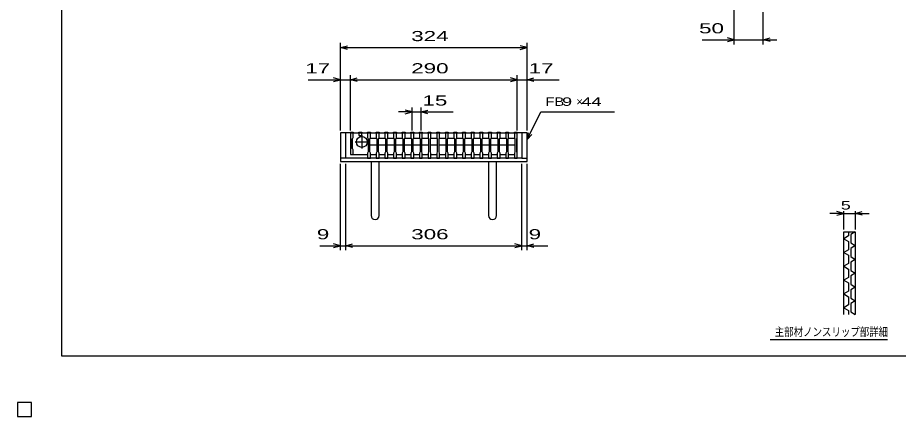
# Model space of a CAD drawing. Units: millimetres, scale not verified. Extents: x -1456 to 1389, y -1026 to 839.
# Drawn here: x -1456 to 74, y -1026 to -333 of the extents above; entities that cross this region are included whole.
import ezdxf
from ezdxf.enums import TextEntityAlignment as Align

# ---------------------------------------------------------------- set-up
doc = ezdxf.new("R2010")
doc.units = ezdxf.units.MM
doc.header["$LTSCALE"] = 8
for name, color, linetype, lineweight in [('0_2', 150, 'Continuous', 25), ('16', 3, 'Continuous', 25), ('19', 6, 'Continuous', 25), ('22', 4, 'Continuous', 25), ('32', 4, 'Continuous', 25)]:
    doc.layers.add(name, color=color, linetype=linetype, lineweight=lineweight)
doc.styles.add('ベクトル', font='')
doc.styles.get('ベクトル').set_extended_font_data('ベクトル')

msp = doc.modelspace()

# ---------------------------------------------------------------- linework, layer by layer
at = {"layer": '0_2'}
for p, q in [((-1379.2, -921.2), (-1379.2, 838.8)), ((1388.8, -921.2), (-1379.2, -921.2))]:
    msp.add_line(p, q, dxfattribs=at)
at = {"layer": '16'}
for p, q in [((-878, -533), (-878, -532.3)), ((-878, -532.3), (-873, -532.3)), ((-878, -533), (-878, -541.5)), ((-873, -533), (-878, -533)), ((-878, -533), (-878, -571)), ((-878, -533), (-588, -533)), ((-874, -533), (-849, -533)), ((-873, -532.3), (-873, -533)), ((-873, -541.5), (-873, -533)), ((-863, -533), (-863, -532.3)), ((-863, -532.3), (-858, -532.3)), ((-863, -533), (-863, -538)), ((-858, -533), (-863, -533)), ((-858, -532.3), (-858, -533)), ((-858, -538), (-858, -533)), ((-848, -533), (-848, -532.3)), ((-848, -532.3), (-843, -532.3)), ((-848, -533), (-848, -541.5)), ((-843, -533), (-848, -533)), ((-843, -532.3), (-843, -533)), ((-843, -541.5), (-843, -533)), ((-833, -533), (-833, -532.3)), ((-833, -532.3), (-828, -532.3)), ((-833, -533), (-833, -541.5)), ((-828, -533), (-833, -533)), ((-828, -532.3), (-828, -533)), ((-828, -541.5), (-828, -533)), ((-818, -533), (-818, -532.3)), ((-818, -532.3), (-813, -532.3)), ((-818, -533), (-818, -541.5)), ((-813, -533), (-818, -533)), ((-813, -532.3), (-813, -533)), ((-813, -541.5), (-813, -533)), ((-803, -533), (-803, -532.3)), ((-803, -532.3), (-798, -532.3)), ((-803, -533), (-803, -541.5)), ((-798, -533), (-803, -533)), ((-798, -532.3), (-798, -533)), ((-798, -541.5), (-798, -533)), ((-788, -533), (-788, -532.3)), ((-788, -532.3), (-783, -532.3)), ((-788, -533), (-788, -541.5)), ((-783, -533), (-788, -533)), ((-783, -532.3), (-783, -533)), ((-783, -541.5), (-783, -533)), ((-773, -533), (-773, -532.3)), ((-773, -532.3), (-768, -532.3)), ((-773, -533), (-773, -541.5)), ((-768, -533), (-773, -533)), ((-768, -532.3), (-768, -533)), ((-768, -541.5), (-768, -533)), ((-758, -533), (-758, -532.3)), ((-758, -532.3), (-753, -532.3)), ((-758, -533), (-758, -541.5)), ((-753, -533), (-758, -533)), ((-753, -532.3), (-753, -533)), ((-753, -541.5), (-753, -533)), ((-743, -533), (-743, -532.3)), ((-743, -532.3), (-738, -532.3)), ((-743, -533), (-743, -541.5)), ((-738, -533), (-743, -533)), ((-738, -532.3), (-738, -533)), ((-738, -541.5), (-738, -533)), ((-728, -533), (-728, -532.3)), ((-728, -532.3), (-723, -532.3)), ((-728, -533), (-728, -541.5)), ((-723, -533), (-728, -533)), ((-723, -532.3), (-723, -533)), ((-723, -541.5), (-723, -533)), ((-713, -533), (-713, -532.3)), ((-713, -532.3), (-708, -532.3)), ((-713, -533), (-713, -541.5)), ((-708, -533), (-713, -533)), ((-708, -532.3), (-708, -533)), ((-708, -541.5), (-708, -533)), ((-698, -533), (-698, -532.3)), ((-698, -532.3), (-693, -532.3)), ((-698, -533), (-698, -541.5)), ((-693, -533), (-698, -533)), ((-693, -532.3), (-693, -533)), ((-693, -541.5), (-693, -533)), ((-683, -533), (-683, -532.3)), ((-683, -532.3), (-678, -532.3)), ((-683, -533), (-683, -541.5)), ((-678, -533), (-683, -533)), ((-678, -532.3), (-678, -533)), ((-678, -541.5), (-678, -533)), ((-668, -533), (-668, -532.3)), ((-668, -532.3), (-663, -532.3)), ((-668, -533), (-668, -541.5)), ((-663, -533), (-668, -533)), ((-663, -532.3), (-663, -533)), ((-663, -541.5), (-663, -533)), ((-653, -533), (-653, -532.3)), ((-653, -532.3), (-648, -532.3)), ((-653, -533), (-653, -541.5)), ((-648, -533), (-653, -533)), ((-648, -532.3), (-648, -533)), ((-648, -541.5), (-648, -533)), ((-638, -533), (-638, -532.3)), ((-638, -532.3), (-633, -532.3)), ((-638, -533), (-638, -541.5)), ((-633, -533), (-638, -533)), ((-633, -532.3), (-633, -533)), ((-633, -541.5), (-633, -533)), ((-623, -533), (-623, -532.3)), ((-623, -532.3), (-618, -532.3)), ((-623, -533), (-623, -541.5)), ((-618, -533), (-623, -533)), ((-618, -532.3), (-618, -533)), ((-618, -541.5), (-618, -533)), ((-608, -533), (-608, -532.3)), ((-608, -532.3), (-603, -532.3)), ((-608, -533), (-608, -541.5)), ((-603, -533), (-608, -533)), ((-603, -532.3), (-603, -533)), ((-603, -541.5), (-603, -533)), ((-593, -533), (-593, -532.3)), ((-593, -532.3), (-588, -532.3)), ((-593, -533), (-593, -541.5)), ((-588, -533), (-593, -533)), ((-588, -532.3), (-588, -533)), ((-588, -541.5), (-588, -533)), ((-588, -571), (-588, -533)), ((-878, -541.5), (-877, -543.5)), ((-877, -543.5), (-877, -560.5)), ((-874, -543.5), (-873, -541.5)), ((-874, -560.5), (-874, -543.5)), ((-869.5, -549), (-846.5, -549)), ((-863, -538), (-858, -538)), ((-858, -537.5), (-858, -560.5)), ((-848, -541.5), (-847, -543.5)), ((-847, -543.5), (-847, -566.5)), ((-844, -543.5), (-843, -541.5)), ((-844, -543.5), (-843, -542.5)), ((-844, -566.5), (-844, -543.5)), ((-843, -542.5), (-833, -542.5)), ((-833, -541.5), (-832, -543.5)), ((-833, -542.5), (-832, -543.5)), ((-832, -543.5), (-832, -566.5)), ((-829, -543.5), (-828, -541.5)), ((-829, -543.5), (-828, -542.5)), ((-829, -566.5), (-829, -543.5)), ((-828, -542.5), (-818, -542.5)), ((-818, -541.5), (-817, -543.5)), ((-818, -542.5), (-817, -543.5)), ((-817, -543.5), (-817, -566.5)), ((-814, -543.5), (-813, -541.5)), ((-814, -543.5), (-813, -542.5)), ((-814, -566.5), (-814, -543.5)), ((-813, -542.5), (-803, -542.5)), ((-803, -541.5), (-802, -543.5)), ((-803, -542.5), (-802, -543.5)), ((-802, -543.5), (-802, -566.5)), ((-799, -543.5), (-798, -541.5)), ((-799, -543.5), (-798, -542.5)), ((-799, -566.5), (-799, -543.5)), ((-798, -542.5), (-788, -542.5)), ((-788, -541.5), (-787, -543.5)), ((-788, -542.5), (-787, -543.5)), ((-787, -543.5), (-787, -566.5)), ((-784, -543.5), (-783, -541.5)), ((-784, -543.5), (-783, -542.5)), ((-784, -566.5), (-784, -543.5)), ((-783, -542.5), (-773, -542.5)), ((-773, -541.5), (-772, -543.5)), ((-773, -542.5), (-772, -543.5)), ((-772, -543.5), (-772, -566.5)), ((-769, -543.5), (-768, -541.5)), ((-769, -543.5), (-768, -542.5)), ((-769, -566.5), (-769, -543.5)), ((-768, -542.5), (-758, -542.5)), ((-758, -541.5), (-757, -543.5)), ((-758, -542.5), (-757, -543.5)), ((-757, -543.5), (-757, -566.5)), ((-754, -543.5), (-753, -541.5)), ((-754, -543.5), (-753, -542.5)), ((-754, -566.5), (-754, -543.5)), ((-753, -542.5), (-743, -542.5)), ((-743, -541.5), (-742, -543.5)), ((-743, -542.5), (-742, -543.5)), ((-742, -543.5), (-742, -566.5)), ((-739, -543.5), (-738, -541.5)), ((-739, -543.5), (-738, -542.5)), ((-739, -566.5), (-739, -543.5)), ((-738, -542.5), (-728, -542.5)), ((-728, -541.5), (-727, -543.5)), ((-728, -542.5), (-727, -543.5)), ((-727, -543.5), (-727, -566.5)), ((-724, -543.5), (-723, -541.5)), ((-724, -543.5), (-723, -542.5)), ((-724, -566.5), (-724, -543.5)), ((-723, -542.5), (-713, -542.5)), ((-713, -541.5), (-712, -543.5)), ((-713, -542.5), (-712, -543.5)), ((-712, -543.5), (-712, -566.5)), ((-709, -543.5), (-708, -541.5)), ((-709, -543.5), (-708, -542.5)), ((-709, -566.5), (-709, -543.5)), ((-708, -542.5), (-698, -542.5)), ((-698, -541.5), (-697, -543.5)), ((-698, -542.5), (-697, -543.5)), ((-697, -543.5), (-697, -566.5)), ((-694, -543.5), (-693, -541.5)), ((-694, -543.5), (-693, -542.5)), ((-694, -566.5), (-694, -543.5)), ((-693, -542.5), (-683, -542.5)), ((-683, -541.5), (-682, -543.5)), ((-683, -542.5), (-682, -543.5)), ((-682, -543.5), (-682, -566.5)), ((-679, -543.5), (-678, -541.5)), ((-679, -543.5), (-678, -542.5)), ((-679, -566.5), (-679, -543.5)), ((-678, -542.5), (-668, -542.5)), ((-668, -541.5), (-667, -543.5)), ((-668, -542.5), (-667, -543.5)), ((-667, -543.5), (-667, -566.5)), ((-664, -543.5), (-663, -541.5)), ((-664, -543.5), (-663, -542.5)), ((-664, -566.5), (-664, -543.5)), ((-663, -542.5), (-653, -542.5)), ((-653, -541.5), (-652, -543.5)), ((-653, -542.5), (-652, -543.5)), ((-652, -543.5), (-652, -566.5)), ((-649, -543.5), (-648, -541.5)), ((-649, -543.5), (-648, -542.5)), ((-649, -566.5), (-649, -543.5)), ((-648, -542.5), (-638, -542.5)), ((-638, -541.5), (-637, -543.5)), ((-638, -542.5), (-637, -543.5)), ((-637, -543.5), (-637, -566.5)), ((-634, -543.5), (-633, -541.5)), ((-634, -543.5), (-633, -542.5)), ((-634, -566.5), (-634, -543.5)), ((-633, -542.5), (-623, -542.5)), ((-623, -541.5), (-622, -543.5)), ((-623, -542.5), (-622, -543.5)), ((-622, -543.5), (-622, -566.5)), ((-619, -543.5), (-618, -541.5)), ((-619, -543.5), (-618, -542.5)), ((-619, -566.5), (-619, -543.5)), ((-618, -542.5), (-608, -542.5)), ((-608, -541.5), (-607, -543.5)), ((-608, -542.5), (-607, -543.5)), ((-607, -543.5), (-607, -566.5)), ((-604, -543.5), (-603, -541.5)), ((-604, -543.5), (-603, -542.5)), ((-604, -566.5), (-604, -543.5)), ((-603, -542.5), (-593, -542.5)), ((-593, -541.5), (-592, -543.5)), ((-593, -542.5), (-592, -543.5)), ((-592, -543.5), (-592, -566.5)), ((-589, -543.5), (-588, -541.5)), ((-589, -566.5), (-589, -543.5)), ((-877, -560.5), (-878, -562.5)), ((-878, -562.5), (-878, -571)), ((-873, -562.5), (-874, -560.5)), ((-873, -571), (-873, -562.5)), ((-843, -554.5), (-844, -553.5)), ((-833, -554.5), (-843, -554.5)), ((-832, -553.5), (-833, -554.5)), ((-828, -554.5), (-829, -553.5)), ((-818, -554.5), (-828, -554.5)), ((-817, -553.5), (-818, -554.5)), ((-813, -554.5), (-814, -553.5)), ((-803, -554.5), (-813, -554.5)), ((-802, -553.5), (-803, -554.5)), ((-798, -554.5), (-799, -553.5)), ((-788, -554.5), (-798, -554.5)), ((-787, -553.5), (-788, -554.5)), ((-783, -554.5), (-784, -553.5)), ((-773, -554.5), (-783, -554.5)), ((-772, -553.5), (-773, -554.5)), ((-768, -554.5), (-769, -553.5)), ((-758, -554.5), (-768, -554.5)), ((-757, -553.5), (-758, -554.5)), ((-753, -554.5), (-754, -553.5)), ((-743, -554.5), (-753, -554.5)), ((-742, -553.5), (-743, -554.5)), ((-738, -554.5), (-739, -553.5)), ((-728, -554.5), (-738, -554.5)), ((-727, -553.5), (-728, -554.5)), ((-723, -554.5), (-724, -553.5)), ((-713, -554.5), (-723, -554.5)), ((-712, -553.5), (-713, -554.5)), ((-708, -554.5), (-709, -553.5)), ((-698, -554.5), (-708, -554.5)), ((-697, -553.5), (-698, -554.5)), ((-693, -554.5), (-694, -553.5)), ((-683, -554.5), (-693, -554.5)), ((-682, -553.5), (-683, -554.5)), ((-678, -554.5), (-679, -553.5)), ((-668, -554.5), (-678, -554.5)), ((-667, -553.5), (-668, -554.5)), ((-663, -554.5), (-664, -553.5)), ((-653, -554.5), (-663, -554.5)), ((-652, -553.5), (-653, -554.5)), ((-648, -554.5), (-649, -553.5)), ((-638, -554.5), (-648, -554.5)), ((-637, -553.5), (-638, -554.5)), ((-633, -554.5), (-634, -553.5)), ((-623, -554.5), (-633, -554.5)), ((-622, -553.5), (-623, -554.5)), ((-618, -554.5), (-619, -553.5)), ((-608, -554.5), (-618, -554.5)), ((-607, -553.5), (-608, -554.5)), ((-603, -554.5), (-604, -553.5)), ((-593, -554.5), (-603, -554.5)), ((-592, -553.5), (-593, -554.5)), ((-878, -571), (-873, -571)), ((-873, -571), (-848, -571)), ((-847, -566.5), (-848, -568.5)), ((-848, -568.5), (-848, -577)), ((-848, -577), (-843, -577)), ((-843, -568.5), (-844, -566.5)), ((-843, -577), (-843, -568.5)), ((-843, -571), (-833, -571)), ((-832, -566.5), (-833, -568.5)), ((-833, -568.5), (-833, -577)), ((-833, -577), (-828, -577)), ((-828, -568.5), (-829, -566.5)), ((-828, -577), (-828, -568.5)), ((-828, -571), (-818, -571)), ((-817, -566.5), (-818, -568.5)), ((-818, -568.5), (-818, -577)), ((-818, -577), (-813, -577)), ((-813, -568.5), (-814, -566.5)), ((-813, -577), (-813, -568.5)), ((-813, -571), (-803, -571)), ((-802, -566.5), (-803, -568.5)), ((-803, -568.5), (-803, -577)), ((-803, -577), (-798, -577)), ((-798, -568.5), (-799, -566.5)), ((-798, -577), (-798, -568.5)), ((-798, -571), (-788, -571)), ((-787, -566.5), (-788, -568.5)), ((-788, -568.5), (-788, -577)), ((-788, -577), (-783, -577)), ((-783, -568.5), (-784, -566.5)), ((-783, -577), (-783, -568.5)), ((-783, -571), (-773, -571)), ((-772, -566.5), (-773, -568.5)), ((-773, -568.5), (-773, -577)), ((-773, -577), (-768, -577)), ((-768, -568.5), (-769, -566.5)), ((-768, -577), (-768, -568.5)), ((-768, -571), (-758, -571)), ((-757, -566.5), (-758, -568.5)), ((-758, -568.5), (-758, -577)), ((-758, -577), (-753, -577)), ((-753, -568.5), (-754, -566.5)), ((-753, -577), (-753, -568.5)), ((-753, -571), (-743, -571)), ((-742, -566.5), (-743, -568.5)), ((-743, -568.5), (-743, -577)), ((-743, -577), (-738, -577)), ((-738, -568.5), (-739, -566.5)), ((-738, -577), (-738, -568.5)), ((-738, -571), (-728, -571)), ((-727, -566.5), (-728, -568.5)), ((-728, -568.5), (-728, -577)), ((-728, -577), (-723, -577)), ((-723, -568.5), (-724, -566.5)), ((-723, -577), (-723, -568.5)), ((-723, -571), (-713, -571)), ((-712, -566.5), (-713, -568.5)), ((-713, -568.5), (-713, -577)), ((-713, -577), (-708, -577)), ((-708, -568.5), (-709, -566.5)), ((-708, -577), (-708, -568.5)), ((-708, -571), (-698, -571)), ((-697, -566.5), (-698, -568.5)), ((-698, -568.5), (-698, -577)), ((-698, -577), (-693, -577)), ((-693, -568.5), (-694, -566.5)), ((-693, -577), (-693, -568.5)), ((-693, -571), (-683, -571)), ((-682, -566.5), (-683, -568.5)), ((-683, -568.5), (-683, -577)), ((-683, -577), (-678, -577)), ((-678, -568.5), (-679, -566.5)), ((-678, -577), (-678, -568.5)), ((-678, -571), (-668, -571)), ((-667, -566.5), (-668, -568.5)), ((-668, -568.5), (-668, -577)), ((-668, -577), (-663, -577)), ((-663, -568.5), (-664, -566.5)), ((-663, -577), (-663, -568.5)), ((-663, -571), (-653, -571)), ((-652, -566.5), (-653, -568.5)), ((-653, -568.5), (-653, -577)), ((-653, -577), (-648, -577)), ((-648, -568.5), (-649, -566.5)), ((-648, -577), (-648, -568.5)), ((-648, -571), (-638, -571)), ((-637, -566.5), (-638, -568.5)), ((-638, -568.5), (-638, -577)), ((-638, -577), (-633, -577)), ((-633, -568.5), (-634, -566.5)), ((-633, -577), (-633, -568.5)), ((-633, -571), (-623, -571)), ((-622, -566.5), (-623, -568.5)), ((-623, -568.5), (-623, -577)), ((-623, -577), (-618, -577)), ((-618, -568.5), (-619, -566.5)), ((-618, -577), (-618, -568.5)), ((-618, -571), (-608, -571)), ((-607, -566.5), (-608, -568.5)), ((-608, -568.5), (-608, -577)), ((-608, -577), (-603, -577)), ((-603, -568.5), (-604, -566.5)), ((-603, -577), (-603, -568.5)), ((-603, -571), (-593, -571)), ((-592, -566.5), (-593, -568.5)), ((-593, -568.5), (-593, -577)), ((-593, -577), (-588, -577)), ((-588, -568.5), (-589, -566.5)), ((-588, -577), (-588, -568.5)), ((-1432, -1002), (-1456, -1002)), ((-1456, -1002), (-1456, -1026)), ((-1432, -1002), (-1456, -1002)), ((-1456, -1002), (-1456, -1026)), ((-1432, -1002), (-1456, -1002)), ((-1456, -1002), (-1456, -1026)), ((-1432, -1002), (-1456, -1002)), ((-1456, -1002), (-1456, -1026)), ((-1432, -1002), (-1456, -1002)), ((-1456, -1002), (-1456, -1026)), ((-1432, -1026), (-1432, -1002)), ((-1432, -1026), (-1432, -1002)), ((-1432, -1026), (-1432, -1002)), ((-1432, -1026), (-1432, -1002)), ((-1432, -1026), (-1432, -1002)), ((-1456, -1026), (-1432, -1026)), ((-1456, -1026), (-1432, -1026)), ((-1456, -1026), (-1432, -1026)), ((-1456, -1026), (-1432, -1026)), ((-1456, -1026), (-1432, -1026))]:
    msp.add_line(p, q, dxfattribs=at)
msp.add_circle((-858, -549), 9.5, dxfattribs=at)
at = {"layer": '19'}
for p, q in [((-878, -533), (-895, -533)), ((-895, -533), (-895, -583)), ((-886, -577), (-886, -533)), ((-571, -533), (-588, -533)), ((-580, -533), (-580, -577)), ((-571, -583), (-571, -533)), ((-886, -577), (-895, -577)), ((-580, -577), (-886, -577)), ((-580, -577), (-571, -577)), ((-895, -583), (-571, -583)), ((-842, -583), (-842, -677)), ((-828, -677), (-828, -583)), ((-638, -583), (-638, -677)), ((-624, -677), (-624, -583))]:
    msp.add_line(p, q, dxfattribs=at)
for centre in [(-835, -677), (-631, -677)]:
    msp.add_arc(centre, 7, 180, 0, dxfattribs=at)
at = {"layer": '22'}
for p, q in [((-211, -379.5), (-211, -195.5)), ((-161, -379.5), (-161, -323.5)), ((-895, -529), (-895, -377)), ((-895, -385), (-883, -381.8)), ((-571, -385), (-583, -381.8)), ((-571, -529), (-571, -377)), ((-267, -371.5), (-211, -371.5)), ((-211, -371.5), (-223, -368.3)), ((-223, -374.7), (-211, -371.5)), ((-211, -371.5), (-161, -371.5)), ((-161, -371.5), (-149, -368.3)), ((-149, -374.7), (-161, -371.5)), ((-161, -371.5), (-137, -371.5)), ((-883, -388.2), (-895, -385)), ((-895, -385), (-571, -385)), ((-583, -388.2), (-571, -385)), ((-951, -441), (-895, -441)), ((-895, -441), (-907, -437.8)), ((-907, -444.2), (-895, -441)), ((-895, -529), (-895, -433)), ((-895, -441), (-878, -441)), ((-878, -529), (-878, -433)), ((-878, -441), (-866, -437.8)), ((-866, -444.2), (-878, -441)), ((-878, -441), (-588, -441)), ((-588, -441), (-600, -437.8)), ((-600, -444.2), (-588, -441)), ((-588, -529), (-588, -433)), ((-588, -441), (-571, -441)), ((-571, -529), (-571, -433)), ((-571, -441), (-559, -437.8)), ((-559, -444.2), (-571, -441)), ((-571, -441), (-515, -441)), ((-770.5, -529), (-770.5, -489)), ((-755.5, -489), (-755.5, -529)), ((-770.5, -497), (-794.5, -497)), ((-770.5, -497), (-782.5, -493.8)), ((-782.5, -500.2), (-770.5, -497)), ((-770.5, -497), (-755.5, -497)), ((-755.5, -497), (-743.5, -493.8)), ((-743.5, -500.2), (-755.5, -497)), ((-755.5, -497), (-699.5, -497)), ((-571, -545), (-547, -497)), ((-547, -497), (-419, -497)), ((-571, -545), (-568.6, -533.3)), ((-571, -545), (-563, -536.2)), ((-895, -737.4), (-895, -587)), ((-886, -737.4), (-886, -587)), ((-580, -737.4), (-580, -587)), ((-571, -737.4), (-571, -587)), ((-931, -729.4), (-895, -729.4)), ((-895, -729.4), (-907, -726.2)), ((-907, -732.6), (-895, -729.4)), ((-895, -729.4), (-886, -729.4)), ((-886, -729.4), (-874, -726.2)), ((-874, -732.6), (-886, -729.4)), ((-886, -729.4), (-580, -729.4)), ((-580, -729.4), (-592, -726.2)), ((-592, -732.6), (-580, -729.4)), ((-580, -729.4), (-571, -729.4)), ((-571, -729.4), (-559, -726.2)), ((-559, -732.6), (-571, -729.4)), ((-571, -729.4), (-535, -729.4))]:
    msp.add_line(p, q, dxfattribs=at)
at = {"layer": '22', "color": 2}
for p, q in [((-1432, -1002), (-1456, -1002)), ((-1456, -1002), (-1456, -1026)), ((-1432, -1002), (-1456, -1002)), ((-1456, -1002), (-1456, -1026)), ((-1432, -1002), (-1456, -1002)), ((-1456, -1002), (-1456, -1026)), ((-1432, -1026), (-1432, -1002)), ((-1432, -1026), (-1432, -1002)), ((-1432, -1026), (-1432, -1002)), ((-1456, -1026), (-1432, -1026)), ((-1456, -1026), (-1432, -1026)), ((-1456, -1026), (-1432, -1026))]:
    msp.add_line(p, q, dxfattribs=at)
at = {"layer": '32'}
for p, q in [((-20.8, -673.2), (-44.8, -673.2)), ((-20.8, -673.2), (-32.8, -670)), ((-32.8, -676.4), (-20.8, -673.2)), ((-20.8, -701.2), (-20.8, -669.2)), ((-20.8, -673.2), (-0.8, -673.2)), ((-0.8, -669.2), (-0.8, -701.2)), ((-0.8, -673.2), (11.2, -670)), ((11.2, -676.4), (-0.8, -673.2)), ((-0.8, -673.2), (23.2, -673.2)), ((-20.8, -705.2), (-0.8, -705.2)), ((-20.8, -849.2), (-20.8, -705.2)), ((-12.8, -712.4), (-20.8, -717.2)), ((-20.8, -717.2), (-12.8, -722)), ((-12.8, -705.2), (-12.8, -712.4)), ((-0.8, -705.2), (-8.8, -710)), ((-8.8, -710), (-8.8, -724.4)), ((-0.8, -705.2), (-0.8, -849.2)), ((-12.8, -722), (-12.8, -736.4)), ((-8.8, -724.4), (-0.8, -729.2)), ((-0.8, -729.2), (-8.8, -734)), ((-8.8, -734), (-8.8, -748.4)), ((-12.8, -736.4), (-20.8, -741.2)), ((-20.8, -741.2), (-12.8, -746)), ((-12.8, -746), (-12.8, -760.4)), ((-8.8, -748.4), (-0.8, -753.2)), ((-12.8, -760.4), (-20.8, -765.2)), ((-0.8, -753.2), (-8.8, -758)), ((-8.8, -758), (-8.8, -772.4)), ((-20.8, -765.2), (-12.8, -770)), ((-12.8, -770), (-12.8, -784.4)), ((-8.8, -772.4), (-0.8, -777.2)), ((-0.8, -777.2), (-8.8, -782)), ((-12.8, -784.4), (-20.8, -789.2)), ((-20.8, -789.2), (-12.8, -794)), ((-12.8, -794), (-12.8, -808.4)), ((-8.8, -782), (-8.8, -796.4)), ((-12.8, -808.4), (-20.8, -813.2)), ((-8.8, -796.4), (-0.8, -801.2)), ((-0.8, -801.2), (-8.8, -806)), ((-8.8, -806), (-8.8, -820.4)), ((-20.8, -813.2), (-12.8, -818)), ((-12.8, -818), (-12.8, -832.4)), ((-8.8, -820.4), (-0.8, -825.2)), ((-0.8, -825.2), (-8.8, -830)), ((-12.8, -832.4), (-20.8, -837.2)), ((-20.8, -837.2), (-12.8, -842)), ((-8.8, -830), (-8.8, -844.4)), ((-12.8, -842), (-12.8, -849.2)), ((-8.8, -844.4), (-0.8, -849.2)), ((55.2, -893.2), (-148.8, -893.2))]:
    msp.add_line(p, q, dxfattribs=at)

# ---------------------------------------------------------------- texts
at = {"layer": '22', "color": 2, "style": 'ベクトル'}
for s, height, width, p in [(' 50 ', 17.6, 1.65, (-283, -351.5)), (' 324 ', 17.6, 1.65, (-783, -365)), (' 17 ', 17.6, 1.65, (-967, -421)), (' 290 ', 17.6, 1.65, (-783, -421)), (' 17 ', 17.6, 1.65, (-579, -421)), (' 15 ', 17.6, 1.65, (-763.5, -477)), ('FB', 14.66, 1.3, (-539, -479)), (' 9 ', 14.66, 1.6, (-519, -479)), (' 44 ', 14.66, 1.6, (-485.4, -479)), (' 9 ', 17.6, 1.65, (-947, -709.4)), (' 306 ', 17.6, 1.65, (-783, -709.4)), (' 9 ', 17.6, 1.65, (-579, -709.4))]:
    msp.add_text(s, height=height, dxfattribs=dict(at, width=width)).set_placement(p, align=Align.MIDDLE_LEFT)
msp.add_text('×', height=14.7, dxfattribs=at).set_placement((-485.4, -479), align=Align.MIDDLE_LEFT)
at = {"layer": '32', "color": 2, "style": 'ベクトル'}
for s, width, p in [(' 5 ', 1.6, (-34.8, -659.2)), ('主部材ノンスリップ部詳細', 0.8, (-140.8, -879.2))]:
    msp.add_text(s, height=14.66, dxfattribs=dict(at, width=width)).set_placement(p, align=Align.MIDDLE_LEFT)

doc.saveas('drawing.dxf')
